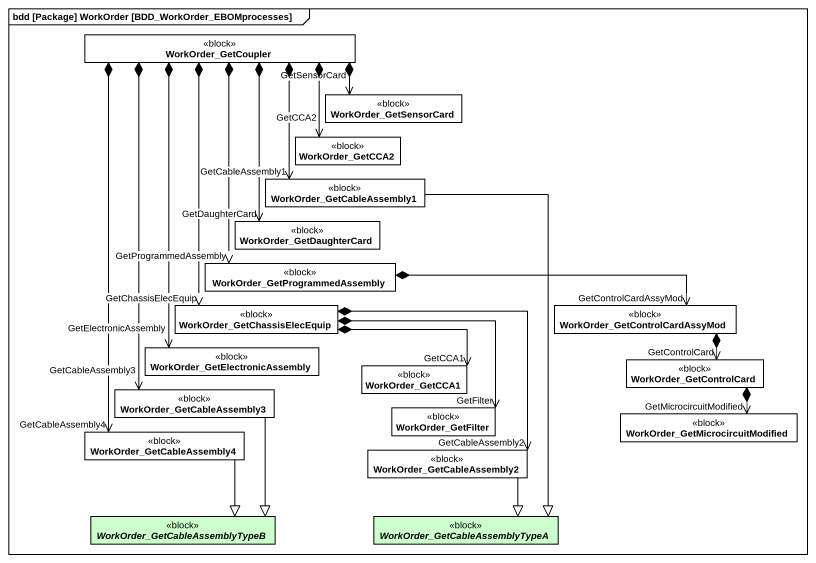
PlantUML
@startuml
mainframe bdd [Package] WorkOrder [BDD_WorkOrder_EBOMprocesses]
hide circle
hide empty members
class WorkOrder_GetCoupler <<block>>
class WorkOrder_GetSensorCard <<block>>
class WorkOrder_GetCCA2 <<block>>
class WorkOrder_GetCableAssembly1 <<block>>
class WorkOrder_GetDaughterCard <<block>>
class "WorkOrder_GetProgrammedAssembly" as WorkOrder <<block>>
class "WorkOrder_GetChassisElecEquip" as WorkOrder_2 <<block>>
class "WorkOrder_GetControlCardAssyMod" as WorkOrder_3 <<block>>
class "WorkOrder_GetElectronicAssembly" as WorkOrder_4 <<block>>
class WorkOrder_GetCCA1 <<block>>
class WorkOrder_GetControlCard <<block>>
class WorkOrder_GetCableAssembly3 <<block>>
class WorkOrder_GetFilter <<block>>
class WorkOrder_GetCableAssembly4 <<block>>
class "WorkOrder_GetMicrocircuitModified" as WorkOrder_5 <<block>>
class WorkOrder_GetCableAssembly2 <<block>>
abstract class "WorkOrder_GetCableAssemblyTypeB" as WorkOrder_6 <<block>> #CCFFCC
abstract class "WorkOrder_GetCableAssemblyTypeA" as WorkOrder_7 <<block>> #CCFFCC
WorkOrder_GetCoupler *-right-> "GetSensorCard" WorkOrder_GetSensorCard
WorkOrder_GetCoupler *--> "GetCCA2" WorkOrder_GetCCA2
WorkOrder_GetCoupler *--> "GetCableAssembly1" WorkOrder_GetCableAssembly1
WorkOrder_GetCoupler *--> "GetDaughterCard" WorkOrder_GetDaughterCard
WorkOrder_GetCoupler *--> "GetProgrammedAssembly" WorkOrder
WorkOrder_GetCoupler *--> "GetChassisElecEquip" WorkOrder_2
WorkOrder_GetCoupler *--> "GetElectronicAssembly" WorkOrder_4
WorkOrder_GetCoupler *--> "GetCableAssembly3" WorkOrder_GetCableAssembly3
WorkOrder_GetCoupler *--> "GetCableAssembly4" WorkOrder_GetCableAssembly4
WorkOrder_GetCableAssembly1 --|> WorkOrder_7
WorkOrder *-right-> "GetControlCardAssyMod" WorkOrder_3
WorkOrder_2 *-right-> "GetCCA1" WorkOrder_GetCCA1
WorkOrder_2 *-right-> "GetFilter" WorkOrder_GetFilter
WorkOrder_2 *--> "GetCableAssembly2" WorkOrder_GetCableAssembly2
WorkOrder_3 *--> "GetControlCard" WorkOrder_GetControlCard
WorkOrder_GetControlCard *--> "GetMicrocircuitModified" WorkOrder_5
WorkOrder_GetCableAssembly3 --|> WorkOrder_6
WorkOrder_GetCableAssembly4 --|> WorkOrder_6
WorkOrder_GetCableAssembly2 --|> WorkOrder_7
@enduml
